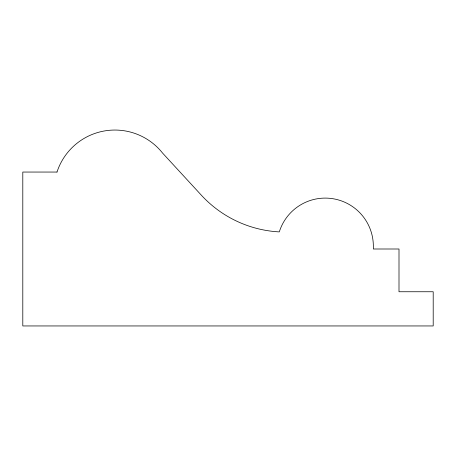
<?xml version="1.0" encoding="UTF-8"?>
<svg xmlns="http://www.w3.org/2000/svg" width="456" height="456" viewBox="0 0 456 456"><rect width="100%" height="100%" fill="white"/><g stroke="black" fill="none" stroke-linecap="round" stroke-linejoin="round"><path stroke-width="0.68" d="M57 172.049L22.8 172.049L22.8 325.949L433.2 325.949L433.2 291.749L399 291.749L399 248.999L373.35 248.999L373.35 246.274A48.114 48.114 0 0 0 279.3 231.899A114.188 114.188 0 0 1 200.623 194.398L162.604 153.102A60.899 60.899 0 0 0 57 172.049"/></g></svg>
